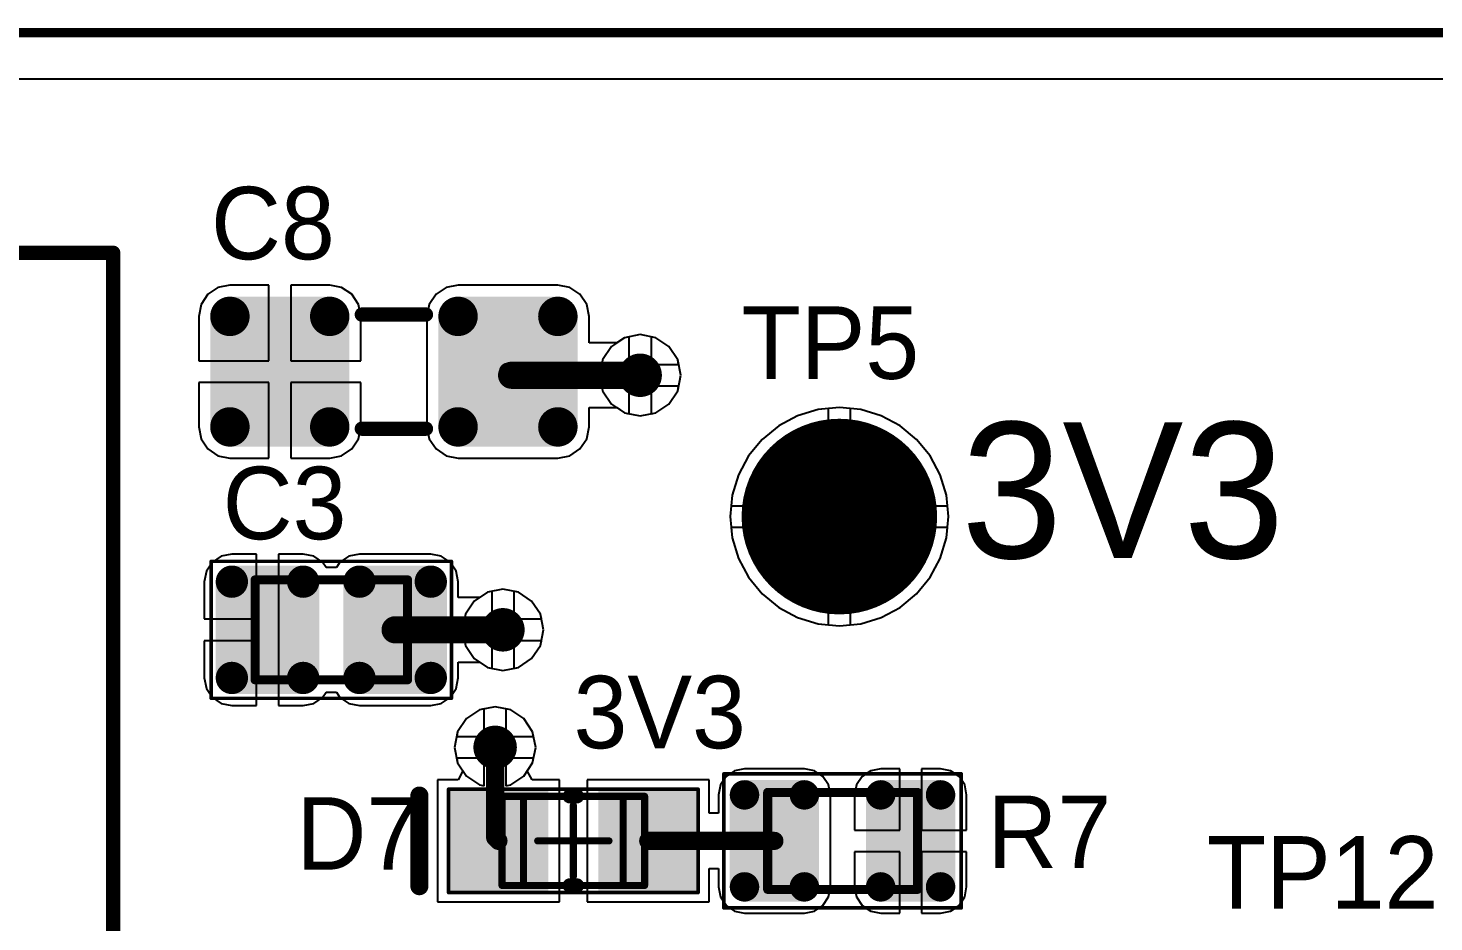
# Model space of a CAD drawing. Header units: millimetres. Extents: x 0 to 3.1, y 0 to 2.57.
# Drawn here: x 0.774 to 1.55, y 2.079 to 2.573 of the extents above; entities that cross this region are included whole.
import ezdxf

# ---------------------------------------------------------------- set-up
doc = ezdxf.new("R2010")
doc.units = ezdxf.units.MM
doc.header["$MEASUREMENT"] = 0
for name, color, linetype in [('BottomLayer', 5, 'Continuous'), ('BottomSolder', 6, 'Continuous'), ('Mechanical13', 56, 'Continuous'), ('Mechanical15', 56, 'Continuous'), ('Mechanical2', 216, 'Continuous'), ('Mechanical4', 56, 'Continuous'), ('MultiLayer', 9, 'Continuous'), ('PadHoleLayer', 156, 'Continuous'), ('TopLayer', 1, 'Continuous'), ('TopOverlay', 2, 'Continuous'), ('TopPaste', 8, 'Continuous'), ('TopSolder', 216, 'Continuous'), ('ViaHoleLayer', 16, 'Continuous')]:
    doc.layers.add(name, color=color, linetype=linetype)

# ---------------------------------------------------------------- blocks, each defined once
blk = doc.blocks.new('CAPC1206_3216__1')
at = {"layer": 'TopLayer', "const_width": 0.00689}
for points in [[(-0.094, 0.03051, 1), (-0.08711, 0.03051, 1)], [(-0.03888, 0.03051, 1), (-0.03199, 0.03051, 1)], [(0.03199, 0.03051, 1), (0.03888, 0.03051, 1)], [(0.08711, 0.03051, 1), (0.094, 0.03051, 1)], [(-0.094, -0.03051, 1), (-0.08711, -0.03051, 1)], [(-0.03888, -0.03051, 1), (-0.03199, -0.03051, 1)], [(0.03199, -0.03051, 1), (0.03888, -0.03051, 1)], [(0.08711, -0.03051, 1), (0.094, -0.03051, 1)]]:
    blk.add_lwpolyline(points, format="xyb", close=True, dxfattribs=at)
at = {"layer": 'TopLayer'}
for points in [[(-0.03543, -0.0374), (-0.03543, 0.0374), (-0.09055, -0.0374), (-0.09055, 0.0374)], [(0.09055, -0.0374), (0.09055, 0.0374), (0.03543, -0.0374), (0.03543, 0.0374)], [(-0.02854, -0.03051), (-0.02854, 0.03051), (-0.09744, -0.03051), (-0.09744, 0.03051)], [(0.09744, -0.03051), (0.09744, 0.03051), (0.02854, -0.03051), (0.02854, 0.03051)]]:
    blk.add_solid(points, dxfattribs=at)
at = {"layer": 'TopOverlay', "const_width": 0.00787}
for points in [[(0.01772, 0.0315), (-0.01772, 0.0315)], [(0.01772, -0.0315), (-0.01772, -0.0315)]]:
    blk.add_lwpolyline(points, dxfattribs=at)
at = {"layer": 'TopOverlay', "const_width": 0.00394}
for points in [[(-0.01969, 0.0315, 1), (-0.01575, 0.0315, 1)], [(0.01575, 0.0315, 1), (0.01969, 0.0315, 1)], [(-0.01969, -0.0315, 1), (-0.01575, -0.0315, 1)], [(0.01575, -0.0315, 1), (0.01969, -0.0315, 1)]]:
    blk.add_lwpolyline(points, format="xyb", close=True, dxfattribs=at)
at = {"layer": 'TopPaste', "const_width": 0.00689}
for points in [[(-0.094, 0.03051, 1), (-0.08711, 0.03051, 1)], [(-0.03888, 0.03051, 1), (-0.03199, 0.03051, 1)], [(0.03199, 0.03051, 1), (0.03888, 0.03051, 1)], [(0.08711, 0.03051, 1), (0.094, 0.03051, 1)], [(-0.094, -0.03051, 1), (-0.08711, -0.03051, 1)], [(-0.03888, -0.03051, 1), (-0.03199, -0.03051, 1)], [(0.03199, -0.03051, 1), (0.03888, -0.03051, 1)], [(0.08711, -0.03051, 1), (0.094, -0.03051, 1)]]:
    blk.add_lwpolyline(points, format="xyb", close=True, dxfattribs=at)
at = {"layer": 'TopPaste'}
for points in [[(-0.03543, -0.0374), (-0.03543, 0.0374), (-0.09055, -0.0374), (-0.09055, 0.0374)], [(0.09055, -0.0374), (0.09055, 0.0374), (0.03543, -0.0374), (0.03543, 0.0374)], [(-0.02854, -0.03051), (-0.02854, 0.03051), (-0.09744, -0.03051), (-0.09744, 0.03051)], [(0.09744, -0.03051), (0.09744, 0.03051), (0.02854, -0.03051), (0.02854, 0.03051)]]:
    blk.add_solid(points, dxfattribs=at)
at = {"layer": 'TopSolder', "const_width": 0.01089}
for points in [[(-0.096, 0.03051, 1), (-0.08511, 0.03051, 1)], [(-0.04088, 0.03051, 1), (-0.02999, 0.03051, 1)], [(0.02999, 0.03051, 1), (0.04088, 0.03051, 1)], [(0.08511, 0.03051, 1), (0.096, 0.03051, 1)], [(-0.096, -0.03051, 1), (-0.08511, -0.03051, 1)], [(-0.04088, -0.03051, 1), (-0.02999, -0.03051, 1)], [(0.02999, -0.03051, 1), (0.04088, -0.03051, 1)], [(0.08511, -0.03051, 1), (0.096, -0.03051, 1)]]:
    blk.add_lwpolyline(points, format="xyb", close=True, dxfattribs=at)
at = {"layer": 'TopSolder'}
for points in [[(-0.03543, -0.0414), (-0.03543, 0.0414), (-0.09055, -0.0414), (-0.09055, 0.0414)], [(0.09055, -0.0414), (0.09055, 0.0414), (0.03543, -0.0414), (0.03543, 0.0414)], [(-0.02454, -0.03051), (-0.02454, 0.03051), (-0.10144, -0.03051), (-0.10144, 0.03051)], [(0.10144, -0.03051), (0.10144, 0.03051), (0.02454, -0.03051), (0.02454, 0.03051)]]:
    blk.add_solid(points, dxfattribs=at)
blk = doc.blocks.new('CAPC2012X140N_4')
at = {"layer": 'Mechanical15', "const_width": 0.00197}
for points in [[(-0.06634, 0.0378), (-0.06634, -0.0378)], [(0.06634, 0.0378), (-0.06634, 0.0378)], [(0.06634, 0.0378), (0.06634, -0.0378)], [(0.06634, -0.0378), (-0.06634, -0.0378)]]:
    blk.add_lwpolyline(points, dxfattribs=at)
at = {"layer": 'Mechanical15', "const_width": 0.000984}
for points in [[(-0.06683, 0.0378, 1), (-0.06585, 0.0378, 1)], [(-0.06683, 0.0378, 1), (-0.06585, 0.0378, 1)], [(0.06585, 0.0378, 1), (0.06683, 0.0378, 1)], [(0.06585, 0.0378, 1), (0.06683, 0.0378, 1)], [(-0.06683, -0.0378, 1), (-0.06585, -0.0378, 1)], [(-0.06683, -0.0378, 1), (-0.06585, -0.0378, 1)], [(0.06585, -0.0378, 1), (0.06683, -0.0378, 1)], [(0.06585, -0.0378, 1), (0.06683, -0.0378, 1)]]:
    blk.add_lwpolyline(points, format="xyb", close=True, dxfattribs=at)
at = {"layer": 'Mechanical4', "const_width": 0.005}
for points in [[(-0.04213, 0.02756), (-0.04213, -0.02756)], [(0.04213, 0.02756), (-0.04213, 0.02756)], [(-0.04213, 0.02756), (-0.04213, -0.02756)], [(0.04213, 0.02756), (-0.04213, 0.02756)], [(0.04213, 0.02756), (0.04213, -0.02756)], [(0.04213, 0.02756), (0.04213, -0.02756)], [(0.04213, -0.02756), (-0.04213, -0.02756)], [(0.04213, -0.02756), (-0.04213, -0.02756)]]:
    blk.add_lwpolyline(points, dxfattribs=at)
at = {"layer": 'Mechanical4', "const_width": 0.0025}
for points in [[(-0.04338, 0.02756, 1), (-0.04088, 0.02756, 1)], [(-0.04338, 0.02756, 1), (-0.04088, 0.02756, 1)], [(-0.04338, 0.02756, 1), (-0.04088, 0.02756, 1)], [(-0.04338, 0.02756, 1), (-0.04088, 0.02756, 1)], [(0.04088, 0.02756, 1), (0.04338, 0.02756, 1)], [(0.04088, 0.02756, 1), (0.04338, 0.02756, 1)], [(0.04088, 0.02756, 1), (0.04338, 0.02756, 1)], [(0.04088, 0.02756, 1), (0.04338, 0.02756, 1)], [(-0.04338, -0.02756, 1), (-0.04088, -0.02756, 1)], [(-0.04338, -0.02756, 1), (-0.04088, -0.02756, 1)], [(-0.04338, -0.02756, 1), (-0.04088, -0.02756, 1)], [(-0.04338, -0.02756, 1), (-0.04088, -0.02756, 1)], [(0.04088, -0.02756, 1), (0.04338, -0.02756, 1)], [(0.04088, -0.02756, 1), (0.04338, -0.02756, 1)], [(0.04088, -0.02756, 1), (0.04338, -0.02756, 1)], [(0.04088, -0.02756, 1), (0.04338, -0.02756, 1)]]:
    blk.add_lwpolyline(points, format="xyb", close=True, dxfattribs=at)
at = {"layer": 'TopLayer', "const_width": 0.00492}
for points in [[(-0.05738, 0.02657, 1), (-0.05246, 0.02657, 1)], [(-0.01801, 0.02657, 1), (-0.01309, 0.02657, 1)], [(0.01309, 0.02657, 1), (0.01801, 0.02657, 1)], [(0.05246, 0.02657, 1), (0.05738, 0.02657, 1)], [(-0.05738, -0.02657, 1), (-0.05246, -0.02657, 1)], [(-0.01801, -0.02657, 1), (-0.01309, -0.02657, 1)], [(0.01309, -0.02657, 1), (0.01801, -0.02657, 1)], [(0.05246, -0.02657, 1), (0.05738, -0.02657, 1)]]:
    blk.add_lwpolyline(points, format="xyb", close=True, dxfattribs=at)
at = {"layer": 'TopLayer'}
for points in [[(-0.05492, -0.0315), (-0.01555, -0.0315), (-0.05492, 0.0315), (-0.01555, 0.0315)], [(0.01555, -0.0315), (0.05492, -0.0315), (0.01555, 0.0315), (0.05492, 0.0315)], [(-0.05984, -0.02657), (-0.01063, -0.02657), (-0.05984, 0.02657), (-0.01063, 0.02657)], [(0.01063, -0.02657), (0.05984, -0.02657), (0.01063, 0.02657), (0.05984, 0.02657)]]:
    blk.add_solid(points, dxfattribs=at)
at = {"layer": 'TopPaste', "const_width": 0.00492}
for points in [[(-0.05738, 0.02657, 1), (-0.05246, 0.02657, 1)], [(-0.01801, 0.02657, 1), (-0.01309, 0.02657, 1)], [(0.01309, 0.02657, 1), (0.01801, 0.02657, 1)], [(0.05246, 0.02657, 1), (0.05738, 0.02657, 1)], [(-0.05738, -0.02657, 1), (-0.05246, -0.02657, 1)], [(-0.01801, -0.02657, 1), (-0.01309, -0.02657, 1)], [(0.01309, -0.02657, 1), (0.01801, -0.02657, 1)], [(0.05246, -0.02657, 1), (0.05738, -0.02657, 1)]]:
    blk.add_lwpolyline(points, format="xyb", close=True, dxfattribs=at)
at = {"layer": 'TopPaste'}
for points in [[(-0.05492, -0.0315), (-0.01555, -0.0315), (-0.05492, 0.0315), (-0.01555, 0.0315)], [(0.01555, -0.0315), (0.05492, -0.0315), (0.01555, 0.0315), (0.05492, 0.0315)], [(-0.05984, -0.02657), (-0.01063, -0.02657), (-0.05984, 0.02657), (-0.01063, 0.02657)], [(0.01063, -0.02657), (0.05984, -0.02657), (0.01063, 0.02657), (0.05984, 0.02657)]]:
    blk.add_solid(points, dxfattribs=at)
at = {"layer": 'TopSolder', "const_width": 0.00892}
for points in [[(-0.05938, 0.02657, 1), (-0.05046, 0.02657, 1)], [(-0.02001, 0.02657, 1), (-0.01109, 0.02657, 1)], [(0.01109, 0.02657, 1), (0.02001, 0.02657, 1)], [(0.05046, 0.02657, 1), (0.05938, 0.02657, 1)], [(-0.05938, -0.02657, 1), (-0.05046, -0.02657, 1)], [(-0.02001, -0.02657, 1), (-0.01109, -0.02657, 1)], [(0.01109, -0.02657, 1), (0.02001, -0.02657, 1)], [(0.05046, -0.02657, 1), (0.05938, -0.02657, 1)]]:
    blk.add_lwpolyline(points, format="xyb", close=True, dxfattribs=at)
at = {"layer": 'TopSolder'}
for points in [[(-0.05492, -0.0355), (-0.01555, -0.0355), (-0.05492, 0.0355), (-0.01555, 0.0355)], [(0.01555, -0.0355), (0.05492, -0.0355), (0.01555, 0.0355), (0.05492, 0.0355)], [(-0.06384, -0.02657), (-0.00663, -0.02657), (-0.06384, 0.02657), (-0.00663, 0.02657)], [(0.00663, -0.02657), (0.06384, -0.02657), (0.00663, 0.02657), (0.06384, 0.02657)]]:
    blk.add_solid(points, dxfattribs=at)
blk = doc.blocks.new('RESC2012X60N_5')
at = {"layer": 'Mechanical15', "const_width": 0.00197}
for points in [[(-0.06555, -0.03701), (-0.06555, 0.03701)], [(-0.06555, 0.03701), (0.06555, 0.03701)], [(0.06555, -0.03701), (0.06555, 0.03701)], [(-0.06555, -0.03701), (0.06555, -0.03701)]]:
    blk.add_lwpolyline(points, dxfattribs=at)
at = {"layer": 'Mechanical15', "const_width": 0.000984}
for points in [[(-0.06604, 0.03701, 1), (-0.06506, 0.03701, 1)], [(-0.06604, 0.03701, 1), (-0.06506, 0.03701, 1)], [(0.06506, 0.03701, 1), (0.06604, 0.03701, 1)], [(0.06506, 0.03701, 1), (0.06604, 0.03701, 1)], [(-0.06604, -0.03701, 1), (-0.06506, -0.03701, 1)], [(-0.06604, -0.03701, 1), (-0.06506, -0.03701, 1)], [(0.06506, -0.03701, 1), (0.06604, -0.03701, 1)], [(0.06506, -0.03701, 1), (0.06604, -0.03701, 1)]]:
    blk.add_lwpolyline(points, format="xyb", close=True, dxfattribs=at)
at = {"layer": 'Mechanical4', "const_width": 0.005}
for points in [[(-0.04134, -0.02677), (-0.04134, 0.02677)], [(-0.04134, 0.02677), (0.04134, 0.02677)], [(-0.04134, -0.02677), (-0.04134, 0.02677)], [(-0.04134, 0.02677), (0.04134, 0.02677)], [(0.04134, -0.02677), (0.04134, 0.02677)], [(0.04134, -0.02677), (0.04134, 0.02677)], [(-0.04134, -0.02677), (0.04134, -0.02677)], [(-0.04134, -0.02677), (0.04134, -0.02677)]]:
    blk.add_lwpolyline(points, dxfattribs=at)
at = {"layer": 'Mechanical4', "const_width": 0.0025}
for points in [[(-0.04259, 0.02677, 1), (-0.04009, 0.02677, 1)], [(-0.04259, 0.02677, 1), (-0.04009, 0.02677, 1)], [(-0.04259, 0.02677, 1), (-0.04009, 0.02677, 1)], [(-0.04259, 0.02677, 1), (-0.04009, 0.02677, 1)], [(0.04009, 0.02677, 1), (0.04259, 0.02677, 1)], [(0.04009, 0.02677, 1), (0.04259, 0.02677, 1)], [(0.04009, 0.02677, 1), (0.04259, 0.02677, 1)], [(0.04009, 0.02677, 1), (0.04259, 0.02677, 1)], [(-0.04259, -0.02677, 1), (-0.04009, -0.02677, 1)], [(-0.04259, -0.02677, 1), (-0.04009, -0.02677, 1)], [(-0.04259, -0.02677, 1), (-0.04009, -0.02677, 1)], [(-0.04259, -0.02677, 1), (-0.04009, -0.02677, 1)], [(0.04009, -0.02677, 1), (0.04259, -0.02677, 1)], [(0.04009, -0.02677, 1), (0.04259, -0.02677, 1)], [(0.04009, -0.02677, 1), (0.04259, -0.02677, 1)], [(0.04009, -0.02677, 1), (0.04259, -0.02677, 1)]]:
    blk.add_lwpolyline(points, format="xyb", close=True, dxfattribs=at)
at = {"layer": 'TopLayer', "const_width": 0.00413}
for points in [[(-0.0562, 0.02539, 1), (-0.05207, 0.02539, 1)], [(-0.02313, 0.02539, 1), (-0.019, 0.02539, 1)], [(0.019, 0.02539, 1), (0.02313, 0.02539, 1)], [(0.05207, 0.02539, 1), (0.0562, 0.02539, 1)], [(-0.0562, -0.02539, 1), (-0.05207, -0.02539, 1)], [(-0.02313, -0.02539, 1), (-0.019, -0.02539, 1)], [(0.019, -0.02539, 1), (0.02313, -0.02539, 1)], [(0.05207, -0.02539, 1), (0.0562, -0.02539, 1)]]:
    blk.add_lwpolyline(points, format="xyb", close=True, dxfattribs=at)
at = {"layer": 'TopLayer'}
for points in [[(-0.05827, -0.02539), (-0.01693, -0.02539), (-0.05827, 0.02539), (-0.01693, 0.02539)], [(-0.05413, -0.02953), (-0.02106, -0.02953), (-0.05413, 0.02953), (-0.02106, 0.02953)], [(0.01693, -0.02539), (0.05827, -0.02539), (0.01693, 0.02539), (0.05827, 0.02539)], [(0.02106, -0.02953), (0.05413, -0.02953), (0.02106, 0.02953), (0.05413, 0.02953)]]:
    blk.add_solid(points, dxfattribs=at)
at = {"layer": 'TopOverlay', "const_width": 0.005}
for points in [[(-0.00669, 0.02677), (0.00669, 0.02677)], [(-0.00669, -0.02677), (0.00669, -0.02677)]]:
    blk.add_lwpolyline(points, dxfattribs=at)
at = {"layer": 'TopOverlay', "const_width": 0.0025}
for points in [[(-0.00794, 0.02677, 1), (-0.00544, 0.02677, 1)], [(0.00544, 0.02677, 1), (0.00794, 0.02677, 1)], [(-0.00794, -0.02677, 1), (-0.00544, -0.02677, 1)], [(0.00544, -0.02677, 1), (0.00794, -0.02677, 1)]]:
    blk.add_lwpolyline(points, format="xyb", close=True, dxfattribs=at)
at = {"layer": 'TopPaste', "const_width": 0.00413}
for points in [[(-0.0562, 0.02539, 1), (-0.05207, 0.02539, 1)], [(-0.02313, 0.02539, 1), (-0.019, 0.02539, 1)], [(0.019, 0.02539, 1), (0.02313, 0.02539, 1)], [(0.05207, 0.02539, 1), (0.0562, 0.02539, 1)], [(-0.0562, -0.02539, 1), (-0.05207, -0.02539, 1)], [(-0.02313, -0.02539, 1), (-0.019, -0.02539, 1)], [(0.019, -0.02539, 1), (0.02313, -0.02539, 1)], [(0.05207, -0.02539, 1), (0.0562, -0.02539, 1)]]:
    blk.add_lwpolyline(points, format="xyb", close=True, dxfattribs=at)
at = {"layer": 'TopPaste'}
for points in [[(-0.05827, -0.02539), (-0.01693, -0.02539), (-0.05827, 0.02539), (-0.01693, 0.02539)], [(-0.05413, -0.02953), (-0.02106, -0.02953), (-0.05413, 0.02953), (-0.02106, 0.02953)], [(0.01693, -0.02539), (0.05827, -0.02539), (0.01693, 0.02539), (0.05827, 0.02539)], [(0.02106, -0.02953), (0.05413, -0.02953), (0.02106, 0.02953), (0.05413, 0.02953)]]:
    blk.add_solid(points, dxfattribs=at)
at = {"layer": 'TopSolder', "const_width": 0.00813}
for points in [[(-0.0582, 0.02539, 1), (-0.05007, 0.02539, 1)], [(-0.02513, 0.02539, 1), (-0.017, 0.02539, 1)], [(0.017, 0.02539, 1), (0.02513, 0.02539, 1)], [(0.05007, 0.02539, 1), (0.0582, 0.02539, 1)], [(-0.0582, -0.02539, 1), (-0.05007, -0.02539, 1)], [(-0.02513, -0.02539, 1), (-0.017, -0.02539, 1)], [(0.017, -0.02539, 1), (0.02513, -0.02539, 1)], [(0.05007, -0.02539, 1), (0.0582, -0.02539, 1)]]:
    blk.add_lwpolyline(points, format="xyb", close=True, dxfattribs=at)
at = {"layer": 'TopSolder'}
for points in [[(-0.05413, -0.03353), (-0.02106, -0.03353), (-0.05413, 0.03353), (-0.02106, 0.03353)], [(0.02106, -0.03353), (0.05413, -0.03353), (0.02106, 0.03353), (0.05413, 0.03353)], [(-0.06227, -0.02539), (-0.01293, -0.02539), (-0.06227, 0.02539), (-0.01293, 0.02539)], [(0.01293, -0.02539), (0.06227, -0.02539), (0.01293, 0.02539), (0.06227, 0.02539)]]:
    blk.add_solid(points, dxfattribs=at)
blk = doc.blocks.new('LED_0805_LINE_10')
at = {"layer": 'Mechanical13', "const_width": 0.00394}
for points in [[(0.03937, 0.02461), (-0.03937, 0.02461)], [(-0.03937, 0.02461), (-0.03937, -0.0246)], [(-0.02756, 0.02461), (-0.02756, -0.02461)], [(0.02756, 0.02461), (0.02756, -0.02461)], [(0.03937, 0.02461), (0.03937, -0.0246)], [(0.03937, -0.0246), (-0.03937, -0.0246)]]:
    blk.add_lwpolyline(points, dxfattribs=at)
at = {"layer": 'Mechanical13', "const_width": 0.00197}
for points in [[(-0.04035, 0.02461, 1), (-0.03839, 0.02461, 1)], [(-0.04035, 0.02461, 1), (-0.03839, 0.02461, 1)], [(-0.02854, 0.02461, 1), (-0.02657, 0.02461, 1)], [(0.02657, 0.02461, 1), (0.02854, 0.02461, 1)], [(0.03839, 0.02461, 1), (0.04035, 0.02461, 1)], [(0.03839, 0.02461, 1), (0.04035, 0.02461, 1)], [(-0.04035, -0.0246, 1), (-0.03839, -0.0246, 1)], [(-0.04035, -0.0246, 1), (-0.03839, -0.0246, 1)], [(-0.02854, -0.02461, 1), (-0.02657, -0.02461, 1)], [(0.02657, -0.02461, 1), (0.02854, -0.02461, 1)], [(0.03839, -0.0246, 1), (0.04035, -0.0246, 1)], [(0.03839, -0.0246, 1), (0.04035, -0.0246, 1)]]:
    blk.add_lwpolyline(points, format="xyb", close=True, dxfattribs=at)
at = {"layer": 'Mechanical15'}
for points, const_width in [([(0.0689, 0.02854), (-0.0689, 0.02854)], 0.00197), ([(-0.0689, 0.02854), (-0.0689, -0.02854)], 0.00197), ([(0.0689, 0.02854), (0.0689, -0.02854)], 0.00197), ([(0, 0.01969), (0, -0.01969)], 0.00394), ([(0.01969, 0), (-0.01969, 0)], 0.00394), ([(0.0689, -0.02854), (-0.0689, -0.02854)], 0.00197)]:
    blk.add_lwpolyline(points, dxfattribs=dict(at, const_width=const_width))
for points, const_width in [([(-0.06939, 0.02854, 1), (-0.06841, 0.02854, 1)], 0.000984), ([(-0.06939, 0.02854, 1), (-0.06841, 0.02854, 1)], 0.000984), ([(0.06841, 0.02854, 1), (0.06939, 0.02854, 1)], 0.000984), ([(0.06841, 0.02854, 1), (0.06939, 0.02854, 1)], 0.000984), ([(-0.00098, 0.01969, 1), (0.00098, 0.01969, 1)], 0.00197), ([(-0.02067, 0, 1), (-0.0187, 0, 1)], 0.00197), ([(0.0187, 0, 1), (0.02067, 0, 1)], 0.00197), ([(-0.00098, -0.01969, 1), (0.00098, -0.01969, 1)], 0.00197), ([(-0.06939, -0.02854, 1), (-0.06841, -0.02854, 1)], 0.000984), ([(-0.06939, -0.02854, 1), (-0.06841, -0.02854, 1)], 0.000984), ([(0.06841, -0.02854, 1), (0.06939, -0.02854, 1)], 0.000984), ([(0.06841, -0.02854, 1), (0.06939, -0.02854, 1)], 0.000984)]:
    blk.add_lwpolyline(points, format="xyb", close=True, dxfattribs=dict(at, const_width=const_width))
at = {"layer": 'TopLayer'}
for points in [[(-0.06496, -0.02362), (-0.01772, -0.02362), (-0.06496, 0.02362), (-0.01772, 0.02362)], [(0.06496, 0.02362), (0.01772, 0.02362), (0.06496, -0.02362), (0.01772, -0.02362)]]:
    blk.add_solid(points, dxfattribs=at)
at = {"layer": 'TopOverlay'}
for points, const_width in [([(0.00201, 0.02461), (-0.00201, 0.02461)], 0.00787), ([(0.085, 0.025), (0.085, -0.025)], 0.01), ([(0.00201, -0.02461), (-0.00201, -0.02461)], 0.00787)]:
    blk.add_lwpolyline(points, dxfattribs=dict(at, const_width=const_width))
for points, const_width in [([(-0.00398, 0.02461, 1), (-0.00004, 0.02461, 1)], 0.00394), ([(0.00004, 0.02461, 1), (0.00398, 0.02461, 1)], 0.00394), ([(0.0825, 0.025, 1), (0.0875, 0.025, 1)], 0.005), ([(-0.00398, -0.02461, 1), (-0.00004, -0.02461, 1)], 0.00394), ([(0.00004, -0.02461, 1), (0.00398, -0.02461, 1)], 0.00394), ([(0.0825, -0.025, 1), (0.0875, -0.025, 1)], 0.005)]:
    blk.add_lwpolyline(points, format="xyb", close=True, dxfattribs=dict(at, const_width=const_width))
at = {"layer": 'TopPaste'}
for points in [[(-0.06496, -0.02362), (-0.01772, -0.02362), (-0.06496, 0.02362), (-0.01772, 0.02362)], [(0.06496, 0.02362), (0.01772, 0.02362), (0.06496, -0.02362), (0.01772, -0.02362)]]:
    blk.add_solid(points, dxfattribs=at)
at = {"layer": 'TopSolder'}
for points in [[(-0.06896, -0.02762), (-0.01372, -0.02762), (-0.06896, 0.02762), (-0.01372, 0.02762)], [(0.06896, 0.02762), (0.01372, 0.02762), (0.06896, -0.02762), (0.01372, -0.02762)]]:
    blk.add_solid(points, dxfattribs=at)
blk = doc.blocks.new('TESTPOINT_LOOP_18')
at = {"layer": 'BottomLayer', "const_width": 0.05}
blk.add_lwpolyline([(-0.025, 0, 1), (0.025, 0, 1)], format="xyb", close=True, dxfattribs=at)
at = {"layer": 'BottomSolder', "const_width": 0.054}
blk.add_lwpolyline([(-0.027, 0, 1), (0.027, 0, 1)], format="xyb", close=True, dxfattribs=at)
at = {"layer": 'MultiLayer', "const_width": 0.05}
blk.add_lwpolyline([(-0.025, 0, 1), (0.025, 0, 1)], format="xyb", close=True, dxfattribs=at)
at = {"layer": 'PadHoleLayer', "const_width": 0.02008}
blk.add_lwpolyline([(-0.01004, 0, 1), (0.01004, 0, 1)], format="xyb", close=True, dxfattribs=at)
at = {"layer": 'TopLayer', "const_width": 0.05}
blk.add_lwpolyline([(-0.025, 0, 1), (0.025, 0, 1)], format="xyb", close=True, dxfattribs=at)
at = {"layer": 'TopSolder', "const_width": 0.054}
blk.add_lwpolyline([(-0.027, 0, 1), (0.027, 0, 1)], format="xyb", close=True, dxfattribs=at)
blk = doc.blocks.new('OSTYK51106030_33')
at = {"layer": 'TopOverlay', "const_width": 0.00787}
for points in [[(1.8878, 0.3248), (-0.4311, 0.3248)], [(-0.4311, -0.3248), (-0.4311, 0.3248)]]:
    blk.add_lwpolyline(points, dxfattribs=at)
at = {"layer": 'TopOverlay', "const_width": 0.00394}
blk.add_lwpolyline([(-0.43307, 0.3248, 1), (-0.42913, 0.3248, 1)], format="xyb", close=True, dxfattribs=at)
blk.add_lwpolyline([(-0.43307, 0.3248, 1), (-0.42913, 0.3248, 1)], format="xyb", close=True, dxfattribs=at)

msp = doc.modelspace()

# ---------------------------------------------------------------- linework, layer by layer
at = {"layer": 'BottomLayer'}
for p, q in [((0.09266, 2.54451), (2.64134, 2.54451)), ((1.10321, 2.40161), (1.09593, 2.39675)), ((1.10579, 2.40212), (1.10321, 2.40161)), ((1.10579, 2.38689), (1.10579, 2.40212)), ((1.12038, 2.40161), (1.11779, 2.40212)), ((1.11779, 2.40212), (1.11779, 2.38689)), ((1.12766, 2.39675), (1.12038, 2.40161)), ((1.09593, 2.39675), (1.09107, 2.38947)), ((1.13252, 2.38947), (1.12766, 2.39675)), ((1.09107, 2.38947), (1.09056, 2.38689)), ((1.09056, 2.38689), (1.10579, 2.38689)), ((1.11779, 2.38689), (1.13303, 2.38689)), ((1.13303, 2.38689), (1.13252, 2.38947)), ((1.10579, 2.37489), (1.09056, 2.37489)), ((1.09056, 2.37489), (1.09107, 2.3723)), ((1.09107, 2.3723), (1.09593, 2.36502)), ((1.10579, 2.35965), (1.10579, 2.37489)), ((1.13303, 2.37489), (1.11779, 2.37489)), ((1.11779, 2.37489), (1.11779, 2.35965)), ((1.12766, 2.36502), (1.13252, 2.3723)), ((1.13252, 2.3723), (1.13303, 2.37489)), ((1.09593, 2.36502), (1.10321, 2.36016)), ((1.10321, 2.36016), (1.10579, 2.35965)), ((1.11779, 2.35965), (1.12038, 2.36016)), ((1.12038, 2.36016), (1.12766, 2.36502)), ((1.21003, 2.36202), (1.19872, 2.35859)), ((1.22179, 2.36318), (1.21003, 2.36202)), ((1.23356, 2.36202), (1.22179, 2.36318)), ((1.24487, 2.35859), (1.23356, 2.36202)), ((1.1883, 2.35302), (1.17916, 2.34552)), ((1.19872, 2.35859), (1.1883, 2.35302)), ((1.25529, 2.35302), (1.24487, 2.35859)), ((1.26443, 2.34552), (1.25529, 2.35302)), ((1.17916, 2.34552), (1.17166, 2.33638)), ((1.27192, 2.33638), (1.26443, 2.34552)), ((1.17166, 2.33638), (1.16609, 2.32596)), ((1.27749, 2.32596), (1.27192, 2.33638)), ((1.16609, 2.32596), (1.16266, 2.31465)), ((1.28093, 2.31465), (1.27749, 2.32596)), ((1.16266, 2.31465), (1.1615, 2.30289)), ((1.28208, 2.30289), (1.28093, 2.31465)), ((1.1615, 2.30289), (1.16266, 2.29112)), ((1.28093, 2.29112), (1.28208, 2.30289)), ((1.16266, 2.29112), (1.16609, 2.27981)), ((1.27749, 2.27981), (1.28093, 2.29112)), ((1.16609, 2.27981), (1.17166, 2.26939)), ((1.27192, 2.26939), (1.27749, 2.27981)), ((1.17166, 2.26939), (1.17916, 2.26025)), ((1.26443, 2.26025), (1.27192, 2.26939)), ((1.02742, 2.26111), (1.02014, 2.25625)), ((1.03, 2.26162), (1.02742, 2.26111)), ((1.03, 2.24639), (1.03, 2.26162)), ((1.04458, 2.26111), (1.042, 2.26162)), ((1.042, 2.26162), (1.042, 2.24639)), ((1.05186, 2.25625), (1.04458, 2.26111)), ((1.17916, 2.26025), (1.1883, 2.25276)), ((1.25529, 2.25276), (1.26443, 2.26025)), ((1.02014, 2.25625), (1.01528, 2.24897)), ((1.05672, 2.24897), (1.05186, 2.25625)), ((1.1883, 2.25276), (1.19872, 2.24718)), ((1.24487, 2.24718), (1.25529, 2.25276)), ((1.01528, 2.24897), (1.01476, 2.24639)), ((1.01476, 2.24639), (1.03, 2.24639)), ((1.042, 2.24639), (1.05724, 2.24639)), ((1.05724, 2.24639), (1.05672, 2.24897)), ((1.19872, 2.24718), (1.21003, 2.24375)), ((1.21003, 2.24375), (1.22179, 2.2426)), ((1.22179, 2.2426), (1.23356, 2.24375)), ((1.23356, 2.24375), (1.24487, 2.24718)), ((1.03, 2.23439), (1.01476, 2.23439)), ((1.01476, 2.23439), (1.01528, 2.2318)), ((1.01528, 2.2318), (1.02014, 2.22452)), ((1.03, 2.21915), (1.03, 2.23439)), ((1.05724, 2.23439), (1.042, 2.23439)), ((1.042, 2.23439), (1.042, 2.21915)), ((1.05186, 2.22452), (1.05672, 2.2318)), ((1.05672, 2.2318), (1.05724, 2.23439)), ((1.02014, 2.22452), (1.02742, 2.21966)), ((1.04458, 2.21966), (1.05186, 2.22452)), ((1.02742, 2.21966), (1.03, 2.21915)), ((1.042, 2.21915), (1.04458, 2.21966)), ((1.01584, 2.19137), (1.01098, 2.18409)), ((1.02312, 2.19623), (1.01584, 2.19137)), ((1.0257, 2.19675), (1.02312, 2.19623)), ((1.0257, 2.18151), (1.0257, 2.19675)), ((1.04028, 2.19623), (1.0377, 2.19675)), ((1.0377, 2.19675), (1.0377, 2.18151)), ((1.04756, 2.19137), (1.04028, 2.19623)), ((1.05242, 2.18409), (1.04756, 2.19137)), ((1.01098, 2.18409), (1.01046, 2.18151)), ((1.01046, 2.18151), (1.0257, 2.18151)), ((1.0377, 2.18151), (1.05294, 2.18151)), ((1.05294, 2.18151), (1.05242, 2.18409)), ((1.0257, 2.16951), (1.01046, 2.16951)), ((1.01046, 2.16951), (1.01098, 2.16692)), ((1.01098, 2.16692), (1.01584, 2.15965)), ((1.0257, 2.15427), (1.0257, 2.16951)), ((1.05294, 2.16951), (1.0377, 2.16951)), ((1.0377, 2.16951), (1.0377, 2.15427)), ((1.04756, 2.15965), (1.05242, 2.16692)), ((1.05242, 2.16692), (1.05294, 2.16951)), ((1.01584, 2.15965), (1.02312, 2.15478)), ((1.04028, 2.15478), (1.04756, 2.15965)), ((1.02312, 2.15478), (1.0257, 2.15427)), ((1.0377, 2.15427), (1.04028, 2.15478))]:
    msp.add_line(p, q, dxfattribs=at)
at = {"layer": 'BottomLayer', "const_width": 0.012}
for points in [[(1.10579, 2.38089, 1), (1.11779, 2.38089, 1)], [(1.03, 2.24039, 1), (1.042, 2.24039, 1)], [(1.0257, 2.17551, 1), (1.0377, 2.17551, 1)]]:
    msp.add_lwpolyline(points, format="xyb", close=True, dxfattribs=at)
at = {"layer": 'Mechanical2', "const_width": 0.005}
msp.add_lwpolyline([(0.1, 2.57), (2.634, 2.57)], dxfattribs=at)
at = {"layer": 'MultiLayer', "const_width": 0.012}
for points in [[(1.10579, 2.38089, 1), (1.11779, 2.38089, 1)], [(1.03, 2.24039, 1), (1.042, 2.24039, 1)], [(1.0257, 2.17551, 1), (1.0377, 2.17551, 1)]]:
    msp.add_lwpolyline(points, format="xyb", close=True, dxfattribs=at)
at = {"layer": 'TopLayer'}
for p, q in [((0.09266, 2.54451), (2.64134, 2.54451)), ((0.88524, 2.43062), (0.87865, 2.42931)), ((0.9068, 2.43062), (0.88524, 2.43062)), ((0.9068, 2.38889), (0.9068, 2.43062)), ((0.94036, 2.43062), (0.9188, 2.43062)), ((0.9188, 2.43062), (0.9188, 2.38889)), ((0.94695, 2.42931), (0.94036, 2.43062)), ((1.01123, 2.43062), (1.00464, 2.42931)), ((1.06635, 2.43062), (1.01123, 2.43062)), ((1.07294, 2.42931), (1.06635, 2.43062)), ((0.87307, 2.42557), (0.86933, 2.41999)), ((0.87865, 2.42931), (0.87307, 2.42557)), ((0.95254, 2.42557), (0.94695, 2.42931)), ((0.95627, 2.41999), (0.95254, 2.42557)), ((0.99905, 2.42557), (0.99532, 2.41999)), ((1.00464, 2.42931), (0.99905, 2.42557)), ((1.07852, 2.42557), (1.07294, 2.42931)), ((1.08225, 2.41999), (1.07852, 2.42557)), ((0.86933, 2.41999), (0.86802, 2.4134)), ((0.95758, 2.4134), (0.95627, 2.41999)), ((0.99532, 2.41999), (0.99401, 2.4134)), ((1.08357, 2.4134), (1.08225, 2.41999)), ((0.86802, 2.4134), (0.86802, 2.38889)), ((0.95758, 2.38889), (0.95758, 2.4134)), ((0.99401, 2.4134), (0.99401, 2.35237)), ((1.08357, 2.39873), (1.08357, 2.4134)), ((1.10321, 2.40161), (1.0989, 2.39873)), ((1.11179, 2.40332), (1.10321, 2.40161)), ((1.12038, 2.40161), (1.11179, 2.40332)), ((1.12766, 2.39675), (1.12038, 2.40161)), ((1.0989, 2.39873), (1.08357, 2.39873)), ((1.13252, 2.38947), (1.12766, 2.39675)), ((0.86802, 2.38889), (0.9068, 2.38889)), ((0.9188, 2.38889), (0.95758, 2.38889)), ((1.13422, 2.38089), (1.13252, 2.38947)), ((0.9068, 2.37689), (0.86802, 2.37689)), ((0.86802, 2.37689), (0.86802, 2.35237)), ((0.9068, 2.33515), (0.9068, 2.37689)), ((0.95758, 2.37689), (0.9188, 2.37689)), ((0.9188, 2.37689), (0.9188, 2.33515)), ((0.95758, 2.35237), (0.95758, 2.37689)), ((1.13252, 2.3723), (1.13422, 2.38089)), ((1.12766, 2.36502), (1.13252, 2.3723)), ((1.08357, 2.35237), (1.08357, 2.36304)), ((1.08357, 2.36304), (1.0989, 2.36304)), ((1.0989, 2.36304), (1.10321, 2.36016)), ((1.10321, 2.36016), (1.11179, 2.35845)), ((1.11179, 2.35845), (1.12038, 2.36016)), ((1.12038, 2.36016), (1.12766, 2.36502)), ((1.21003, 2.36202), (1.19872, 2.35859)), ((1.21579, 2.36259), (1.21003, 2.36202)), ((1.21579, 2.30889), (1.21579, 2.36259)), ((1.23356, 2.36202), (1.22779, 2.36259)), ((1.22779, 2.36259), (1.22779, 2.30889)), ((1.24487, 2.35859), (1.23356, 2.36202)), ((0.86802, 2.35237), (0.86933, 2.34578)), ((0.95627, 2.34578), (0.95758, 2.35237)), ((0.99401, 2.35237), (0.99532, 2.34578)), ((1.08225, 2.34578), (1.08357, 2.35237)), ((1.1883, 2.35302), (1.17916, 2.34552)), ((1.19872, 2.35859), (1.1883, 2.35302)), ((1.25529, 2.35302), (1.24487, 2.35859)), ((1.26443, 2.34552), (1.25529, 2.35302)), ((0.86933, 2.34578), (0.87307, 2.3402)), ((0.95254, 2.3402), (0.95627, 2.34578)), ((0.99532, 2.34578), (0.99905, 2.3402)), ((1.07852, 2.3402), (1.08225, 2.34578)), ((1.17916, 2.34552), (1.17166, 2.33638)), ((1.27192, 2.33638), (1.26443, 2.34552)), ((0.87307, 2.3402), (0.87865, 2.33646)), ((0.94695, 2.33646), (0.95254, 2.3402)), ((0.99905, 2.3402), (1.00464, 2.33646)), ((1.07294, 2.33646), (1.07852, 2.3402)), ((0.87865, 2.33646), (0.88524, 2.33515)), ((0.88524, 2.33515), (0.9068, 2.33515)), ((0.9188, 2.33515), (0.94036, 2.33515)), ((0.94036, 2.33515), (0.94695, 2.33646)), ((1.00464, 2.33646), (1.01123, 2.33515)), ((1.01123, 2.33515), (1.06635, 2.33515)), ((1.06635, 2.33515), (1.07294, 2.33646)), ((1.17166, 2.33638), (1.16609, 2.32596)), ((1.27749, 2.32596), (1.27192, 2.33638)), ((1.16609, 2.32596), (1.16266, 2.31465)), ((1.28093, 2.31465), (1.27749, 2.32596)), ((1.16266, 2.31465), (1.16209, 2.30889)), ((1.28149, 2.30889), (1.28093, 2.31465)), ((1.16209, 2.30889), (1.21579, 2.30889)), ((1.22779, 2.30889), (1.28149, 2.30889)), ((1.21579, 2.29689), (1.16209, 2.29689)), ((1.16209, 2.29689), (1.16266, 2.29112)), ((1.16266, 2.29112), (1.16609, 2.27981)), ((1.21579, 2.24319), (1.21579, 2.29689)), ((1.28149, 2.29689), (1.22779, 2.29689)), ((1.22779, 2.29689), (1.22779, 2.24319)), ((1.27749, 2.27981), (1.28093, 2.29112)), ((1.28093, 2.29112), (1.28149, 2.29689)), ((0.87556, 2.27772), (0.87226, 2.27278)), ((0.88049, 2.28102), (0.87556, 2.27772)), ((0.88631, 2.28217), (0.88049, 2.28102)), ((0.9, 2.28217), (0.88631, 2.28217)), ((0.9, 2.24639), (0.9, 2.28217)), ((0.92568, 2.28217), (0.912, 2.28217)), ((0.912, 2.28217), (0.912, 2.24039)), ((0.93151, 2.28102), (0.92568, 2.28217)), ((0.93644, 2.27772), (0.93151, 2.28102)), ((0.93842, 2.27476), (0.93644, 2.27772)), ((0.94406, 2.27476), (0.93842, 2.27476)), ((0.94603, 2.27772), (0.94406, 2.27476)), ((0.95097, 2.28102), (0.94603, 2.27772)), ((0.95679, 2.28217), (0.95097, 2.28102)), ((0.99616, 2.28217), (0.95679, 2.28217)), ((1.00198, 2.28102), (0.99616, 2.28217)), ((1.00692, 2.27772), (1.00198, 2.28102)), ((1.01021, 2.27278), (1.00692, 2.27772)), ((1.16609, 2.27981), (1.17166, 2.26939)), ((1.27192, 2.26939), (1.27749, 2.27981)), ((0.87226, 2.27278), (0.8711, 2.26696)), ((0.8711, 2.26696), (0.8711, 2.24639)), ((1.01137, 2.26696), (1.01021, 2.27278)), ((1.01137, 2.25823), (1.01137, 2.26696)), ((1.17166, 2.26939), (1.17916, 2.26025)), ((1.26443, 2.26025), (1.27192, 2.26939)), ((1.02742, 2.26111), (1.0231, 2.25823)), ((1.036, 2.26282), (1.02742, 2.26111)), ((1.04458, 2.26111), (1.036, 2.26282)), ((1.05186, 2.25625), (1.04458, 2.26111)), ((1.17916, 2.26025), (1.1883, 2.25276)), ((1.25529, 2.25276), (1.26443, 2.26025)), ((1.0231, 2.25823), (1.01137, 2.25823)), ((1.05672, 2.24897), (1.05186, 2.25625)), ((1.1883, 2.25276), (1.19872, 2.24718)), ((1.24487, 2.24718), (1.25529, 2.25276)), ((0.8711, 2.24639), (0.9, 2.24639)), ((1.05843, 2.24039), (1.05672, 2.24897)), ((1.19872, 2.24718), (1.21003, 2.24375)), ((1.21003, 2.24375), (1.21579, 2.24319)), ((1.22779, 2.24319), (1.23356, 2.24375)), ((1.23356, 2.24375), (1.24487, 2.24718)), ((0.912, 2.24039), (0.912, 2.1986)), ((1.05672, 2.2318), (1.05843, 2.24039)), ((0.9, 2.23439), (0.8711, 2.23439)), ((0.8711, 2.23439), (0.8711, 2.21381)), ((0.9, 2.1986), (0.9, 2.23439)), ((1.05186, 2.22452), (1.05672, 2.2318)), ((1.01137, 2.21381), (1.01137, 2.22254)), ((1.01137, 2.22254), (1.0231, 2.22254)), ((1.0231, 2.22254), (1.02742, 2.21966)), ((1.04458, 2.21966), (1.05186, 2.22452)), ((0.8711, 2.21381), (0.87226, 2.20799)), ((1.01021, 2.20799), (1.01137, 2.21381)), ((1.02742, 2.21966), (1.036, 2.21795)), ((1.036, 2.21795), (1.04458, 2.21966)), ((0.87226, 2.20799), (0.87556, 2.20305)), ((0.93644, 2.20305), (0.93842, 2.20601)), ((0.93842, 2.20601), (0.94406, 2.20601)), ((0.94406, 2.20601), (0.94603, 2.20305)), ((1.00692, 2.20305), (1.01021, 2.20799)), ((0.87556, 2.20305), (0.88049, 2.19976)), ((0.88049, 2.19976), (0.88631, 2.1986)), ((0.88631, 2.1986), (0.9, 2.1986)), ((0.912, 2.1986), (0.92568, 2.1986)), ((0.92568, 2.1986), (0.93151, 2.19976)), ((0.93151, 2.19976), (0.93644, 2.20305)), ((0.94603, 2.20305), (0.95097, 2.19976)), ((0.95097, 2.19976), (0.95679, 2.1986)), ((0.95679, 2.1986), (0.99616, 2.1986)), ((0.99616, 2.1986), (1.00198, 2.19976)), ((1.00198, 2.19976), (1.00692, 2.20305)), ((1.0317, 2.19794), (1.02312, 2.19623)), ((1.04028, 2.19623), (1.0317, 2.19794)), ((1.01584, 2.19137), (1.01098, 2.18409)), ((1.02312, 2.19623), (1.01584, 2.19137)), ((1.04756, 2.19137), (1.04028, 2.19623)), ((1.05242, 2.18409), (1.04756, 2.19137)), ((1.01098, 2.18409), (1.00927, 2.17551)), ((1.05413, 2.17551), (1.05242, 2.18409)), ((1.00927, 2.17551), (1.01098, 2.16692)), ((1.05242, 2.16692), (1.05413, 2.17551)), ((1.01098, 2.16692), (1.01393, 2.16251)), ((1.04947, 2.16251), (1.05242, 2.16692)), ((1.01393, 2.16251), (1.01126, 2.15751)), ((1.05215, 2.15751), (1.04947, 2.16251)), ((1.15922, 2.15947), (1.1561, 2.15479)), ((1.16389, 2.16259), (1.15922, 2.15947)), ((1.16941, 2.16369), (1.16389, 2.16259)), ((1.20248, 2.16369), (1.16941, 2.16369)), ((1.208, 2.16259), (1.20248, 2.16369)), ((1.21267, 2.15947), (1.208, 2.16259)), ((1.21579, 2.15479), (1.21267, 2.15947)), ((1.23442, 2.15947), (1.23129, 2.15479)), ((1.23909, 2.16259), (1.23442, 2.15947)), ((1.24461, 2.16369), (1.23909, 2.16259)), ((1.25514, 2.16369), (1.24461, 2.16369)), ((1.25514, 2.12989), (1.25514, 2.16369)), ((1.27768, 2.16369), (1.26714, 2.16369)), ((1.26714, 2.16369), (1.26714, 2.12989)), ((1.28319, 2.16259), (1.27768, 2.16369)), ((1.28787, 2.15947), (1.28319, 2.16259)), ((1.29099, 2.15479), (1.28787, 2.15947)), ((1.01126, 2.15751), (0.99992, 2.15751)), ((0.99992, 2.15751), (0.99992, 2.09026)), ((1.06717, 2.15751), (1.05215, 2.15751)), ((1.06717, 2.09026), (1.06717, 2.15751)), ((1.14984, 2.15751), (1.0826, 2.15751)), ((1.0826, 2.15751), (1.0826, 2.09026)), ((1.14984, 2.13918), (1.14984, 2.15751)), ((1.1561, 2.15479), (1.155, 2.14928)), ((1.21689, 2.14928), (1.21579, 2.15479)), ((1.23129, 2.15479), (1.2302, 2.14928)), ((1.29209, 2.14928), (1.29099, 2.15479)), ((1.155, 2.14928), (1.155, 2.13918)), ((1.21689, 2.09849), (1.21689, 2.14928)), ((1.2302, 2.14928), (1.2302, 2.12989)), ((1.29209, 2.12989), (1.29209, 2.14928)), ((1.155, 2.13918), (1.14984, 2.13918)), ((1.2302, 2.12989), (1.25514, 2.12989)), ((1.26714, 2.12989), (1.29209, 2.12989)), ((1.25514, 2.11789), (1.2302, 2.11789)), ((1.2302, 2.11789), (1.2302, 2.09849)), ((1.25514, 2.08408), (1.25514, 2.11789)), ((1.29209, 2.11789), (1.26714, 2.11789)), ((1.26714, 2.11789), (1.26714, 2.08408)), ((1.29209, 2.09849), (1.29209, 2.11789)), ((1.14984, 2.09026), (1.14984, 2.10859)), ((1.14984, 2.10859), (1.155, 2.10859)), ((1.155, 2.10859), (1.155, 2.09849)), ((1.155, 2.09849), (1.1561, 2.09298)), ((1.21579, 2.09298), (1.21689, 2.09849)), ((1.2302, 2.09849), (1.23129, 2.09298)), ((1.29099, 2.09298), (1.29209, 2.09849)), ((0.99992, 2.09026), (1.06717, 2.09026)), ((1.0826, 2.09026), (1.14984, 2.09026)), ((1.1561, 2.09298), (1.15922, 2.0883)), ((1.15922, 2.0883), (1.16389, 2.08518)), ((1.208, 2.08518), (1.21267, 2.0883)), ((1.21267, 2.0883), (1.21579, 2.09298)), ((1.23129, 2.09298), (1.23442, 2.0883)), ((1.23442, 2.0883), (1.23909, 2.08518)), ((1.28319, 2.08518), (1.28787, 2.0883)), ((1.28787, 2.0883), (1.29099, 2.09298)), ((1.16389, 2.08518), (1.16941, 2.08408)), ((1.16941, 2.08408), (1.20248, 2.08408)), ((1.20248, 2.08408), (1.208, 2.08518)), ((1.23909, 2.08518), (1.24461, 2.08408)), ((1.24461, 2.08408), (1.25514, 2.08408)), ((1.26714, 2.08408), (1.27768, 2.08408)), ((1.27768, 2.08408), (1.28319, 2.08518))]:
    msp.add_line(p, q, dxfattribs=at)
for points, const_width in [([(1.10579, 2.38089, 1), (1.11779, 2.38089, 1)], 0.012), ([(1.03704, 2.38089, 1), (1.04454, 2.38089, 1)], 0.0075), ([(1.03629, 2.38289, 1), (1.04129, 2.38289, 1)], 0.005), ([(1.03829, 2.38089, 1), (1.04329, 2.38089, 1)], 0.005), ([(1.10804, 2.38089, 1), (1.11554, 2.38089, 1)], 0.0075), ([(1.03, 2.24039, 1), (1.042, 2.24039, 1)], 0.012), ([(0.97272, 2.24039, 1), (0.98022, 2.24039, 1)], 0.0075), ([(1.03225, 2.24039, 1), (1.03975, 2.24039, 1)], 0.0075), ([(1.0257, 2.17551, 1), (1.0377, 2.17551, 1)], 0.012), ([(1.0292, 2.17551, 1), (1.0342, 2.17551, 1)], 0.005), ([(1.0292, 2.12573, 1), (1.0342, 2.12573, 1)], 0.005), ([(1.0292, 2.12573, 1), (1.0342, 2.12573, 1)], 0.005), ([(1.03104, 2.12389, 1), (1.03604, 2.12389, 1)], 0.005), ([(1.11372, 2.12389, 1), (1.11872, 2.12389, 1)], 0.005), ([(1.18344, 2.12389, 1), (1.18844, 2.12389, 1)], 0.005)]:
    msp.add_lwpolyline(points, format="xyb", close=True, dxfattribs=dict(at, const_width=const_width))
for points, const_width in [([(1.04079, 2.38089), (1.11179, 2.38089)], 0.015), ([(1.03879, 2.38289), (1.04079, 2.38089)], 0.01), ([(0.97647, 2.24039), (1.036, 2.24039)], 0.015), ([(1.0317, 2.12573), (1.0317, 2.17551)], 0.01), ([(1.0317, 2.12573), (1.03354, 2.12389)], 0.01), ([(1.11622, 2.12389), (1.18594, 2.12389)], 0.01)]:
    msp.add_lwpolyline(points, dxfattribs=dict(at, const_width=const_width))
at = {"layer": 'ViaHoleLayer', "const_width": 0.006}
for points in [[(1.10879, 2.38089, 1), (1.11479, 2.38089, 1)], [(1.033, 2.24039, 1), (1.039, 2.24039, 1)], [(1.0287, 2.17551, 1), (1.0347, 2.17551, 1)]]:
    msp.add_lwpolyline(points, format="xyb", close=True, dxfattribs=at)

# ---------------------------------------------------------------- block references
for name, p, rotation in [('OSTYK51106030_33', (0.496, 2.01739), 270), ('CAPC1206_3216__1', (0.97579, 2.38289), 180), ('CAPC2012X140N_4', (0.94124, 2.24039), 180), ('LED_0805_LINE_10', (1.07488, 2.12389), 180)]:
    msp.add_blockref(name, p, dxfattribs=dict(rotation=rotation))
for name, p in [('TESTPOINT_LOOP_18', (1.22179, 2.30289)), ('RESC2012X60N_5', (1.22354, 2.12389))]:
    msp.add_blockref(name, p)

# ---------------------------------------------------------------- texts
at = {"layer": 'TopOverlay'}
for s, p in [('C8', (0.87479, 2.44489)), ('TP5', (1.16779, 2.37889)), ('C3', (0.88124, 2.29039)), ('3V3', (1.075, 2.175)), ('D7', (0.922, 2.108)), ('R7', (1.30354, 2.10889)), ('TP12', (1.42479, 2.0865))]:
    msp.add_text(s, height=0.04, dxfattribs=at).set_placement(p)
msp.add_text('3V3', height=0.075, rotation=360, dxfattribs=at).set_placement((1.28913, 2.28))

doc.saveas('drawing.dxf')
